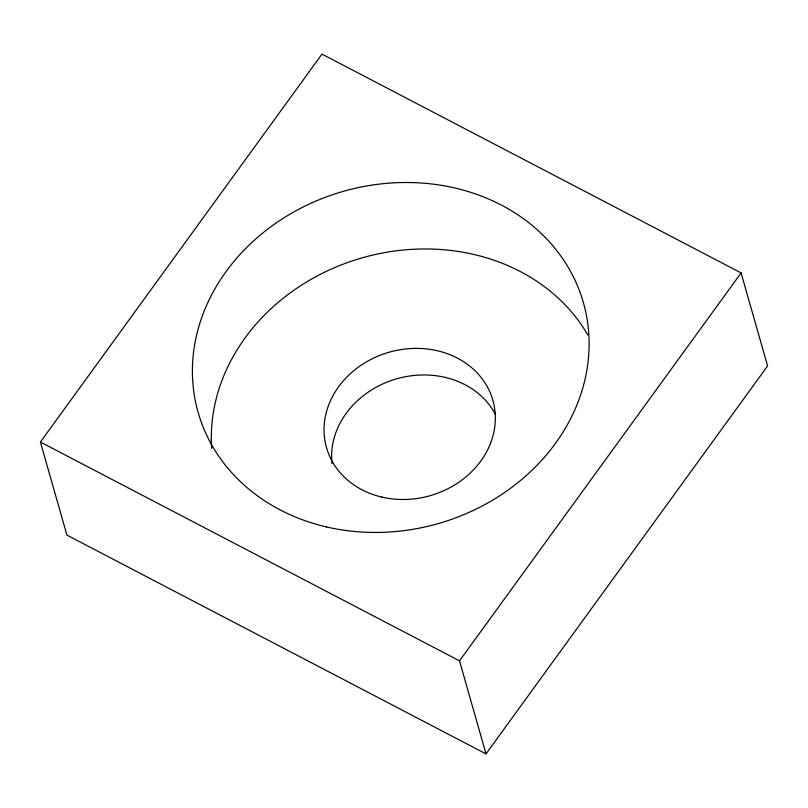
<?xml version="1.0" encoding="UTF-8"?>
<svg xmlns="http://www.w3.org/2000/svg" width="808" height="808" viewBox="0 0 808 808"><rect width="100%" height="100%" fill="white"/><g stroke="black" fill="none" stroke-linecap="round" stroke-linejoin="round"><path stroke-width="1.21" d="M40.4 442.047L321.988 54.106L741.098 272.912L767.6 365.953L486.012 753.894L66.902 535.088L40.4 442.047L459.51 660.843L486.012 753.894M459.51 660.843L741.098 272.912M331.987 463.59A86.486 74.599 -15.9 0 1 395.274 379.225A86.486 74.599 -15.9 0 1 495.354 414.221M211.716 448.521A200.293 172.761 -15.9 0 1 358.833 258.823A200.293 172.761 -15.9 0 1 587.81 334.936M326.503 526.937A200.293 172.761 -15.9 0 0 585.396 310.494A200.293 172.761 -15.9 0 0 260.338 235.007A200.293 172.761 -15.9 0 0 326.503 526.937M381.942 497.112A86.486 74.599 -15.9 0 0 493.728 403.647A86.486 74.599 -15.9 0 0 353.369 371.054A86.486 74.599 -15.9 0 0 381.942 497.112"/></g></svg>
